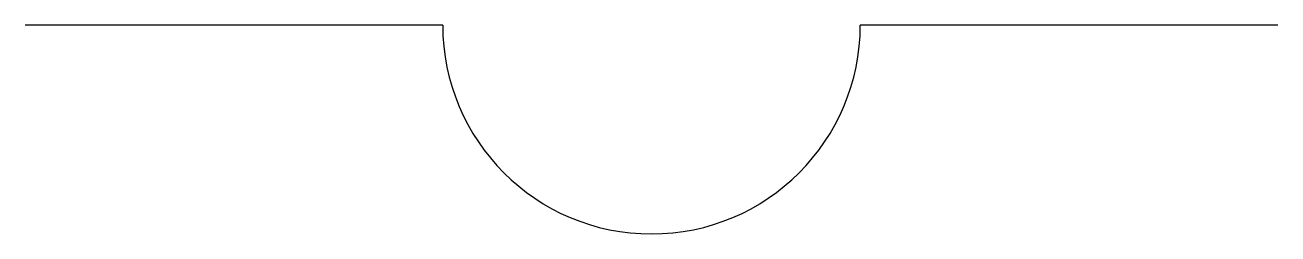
# Model space of a CAD drawing. Header units: millimetres. Extents: x -30 to 0, y -11 to -6.
import ezdxf

# ---------------------------------------------------------------- set-up
doc = ezdxf.new("R2010")
doc.units = ezdxf.units.MM
doc.layers.get('0').update_dxf_attribs({"linetype": 'CONTINUOUS'})

msp = doc.modelspace()

# ---------------------------------------------------------------- linework, layer by layer
for p, q in [((-20, -6), (-30, -6)), ((0, -6), (-10, -6))]:
    msp.add_line(p, q)
for start, end in [(180, 270), (-90, 0)]:
    msp.add_arc((-15, -6), 5, start, end)

doc.saveas('drawing.dxf')
